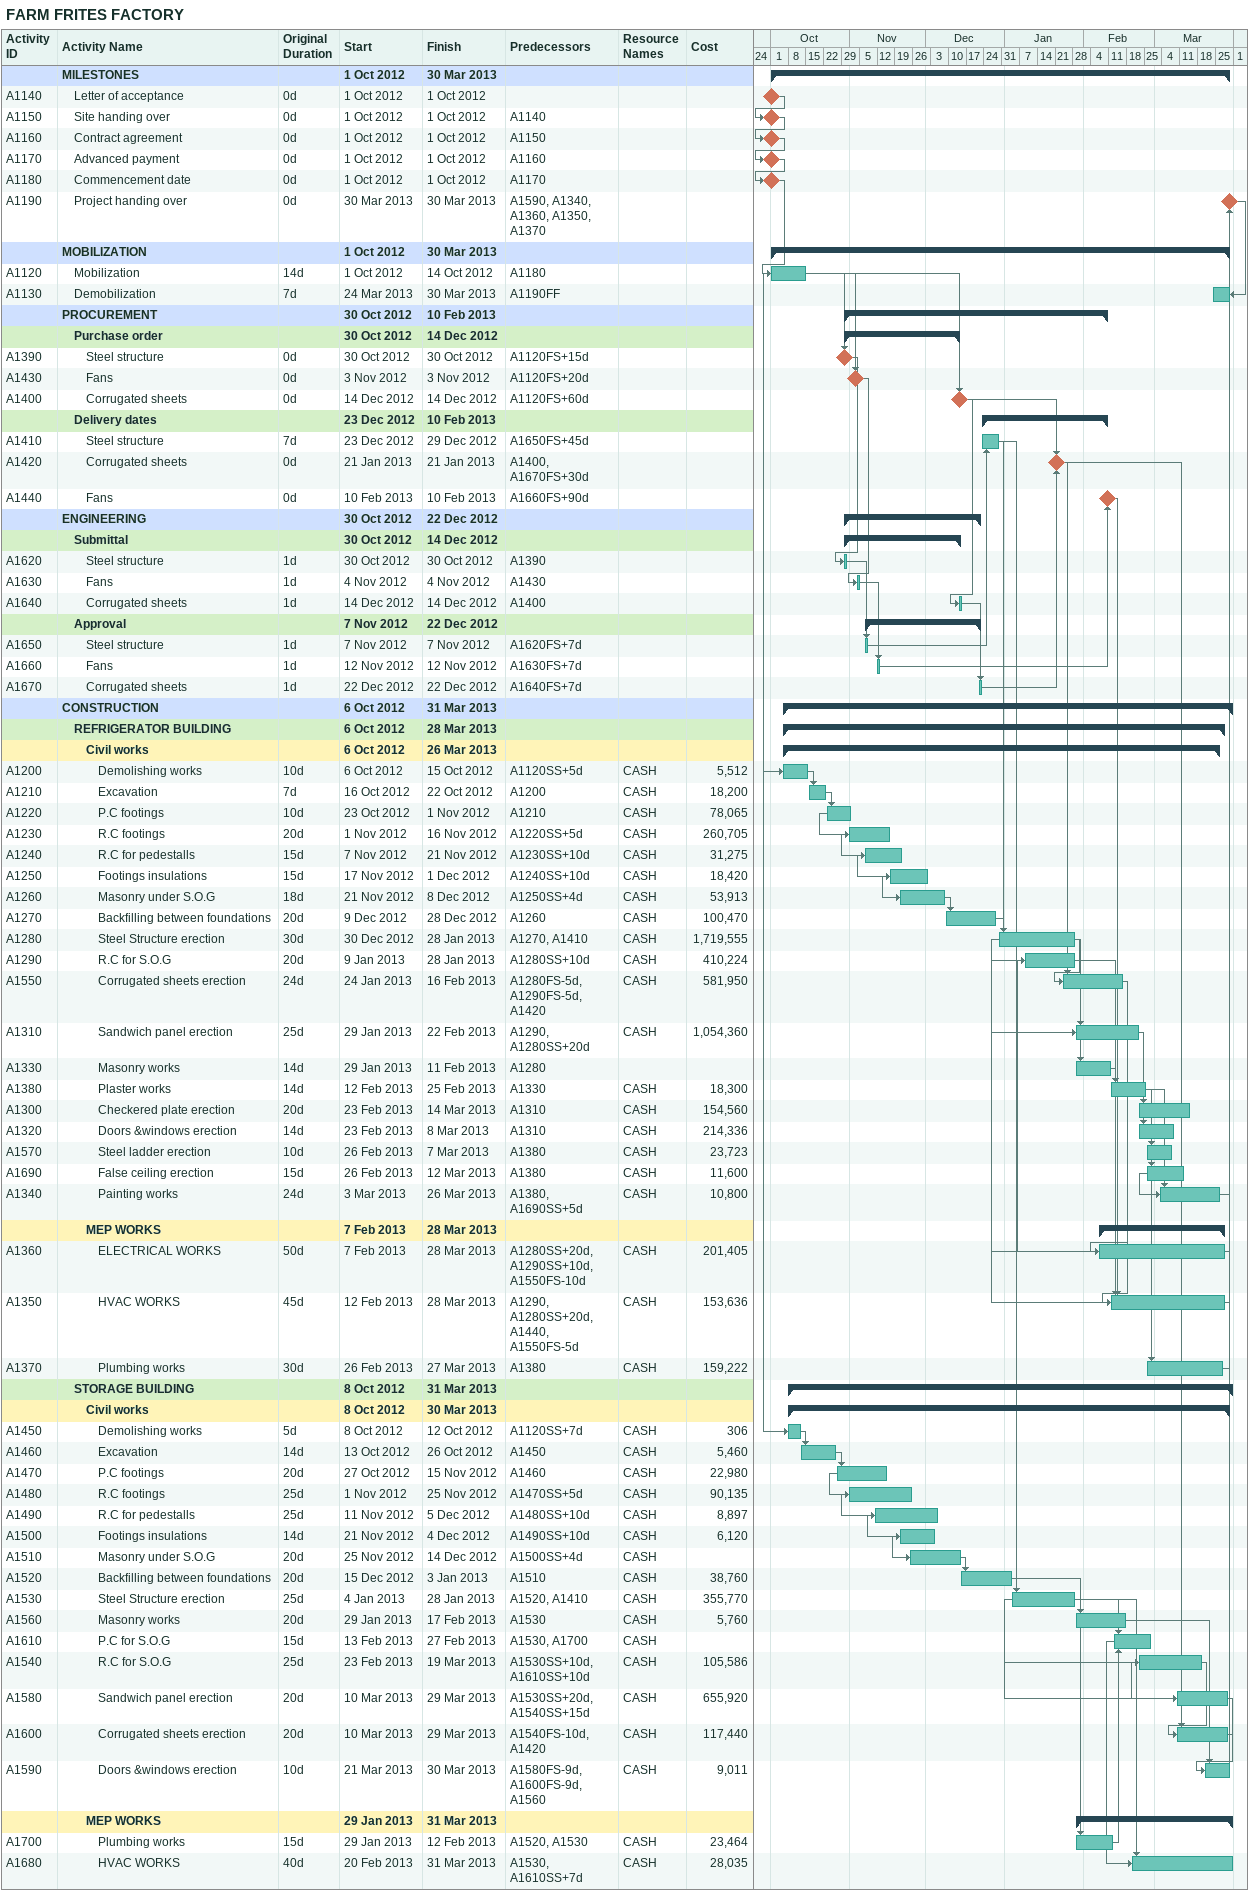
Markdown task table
FARM FRITES FACTORY

| ID | Level | Task | Original duration | Start | Finish | Predecessors | Resources | Cost |
|---|---|---|---|---|---|---|---|---|
|  | 1 | **MILESTONES** |  | 2012-10-01 | 2013-03-30 |  |  |  |
| A1140 | 2 | Letter of acceptance | 0d | 2012-10-01 | 2012-10-01 |  |  |  |
| A1150 | 2 | Site handing over | 0d | 2012-10-01 | 2012-10-01 | A1140 |  |  |
| A1160 | 2 | Contract agreement | 0d | 2012-10-01 | 2012-10-01 | A1150 |  |  |
| A1170 | 2 | Advanced payment | 0d | 2012-10-01 | 2012-10-01 | A1160 |  |  |
| A1180 | 2 | Commencement date | 0d | 2012-10-01 | 2012-10-01 | A1170 |  |  |
| A1190 | 2 | Project handing over | 0d | 2013-03-30 | 2013-03-30 | A1590, A1340, A1360, A1350, A1370 |  |  |
|  | 1 | **MOBILIZATION** |  | 2012-10-01 | 2013-03-30 |  |  |  |
| A1120 | 2 | Mobilization | 14d | 2012-10-01 | 2012-10-14 | A1180 |  |  |
| A1130 | 2 | Demobilization | 7d | 2013-03-24 | 2013-03-30 | A1190FF |  |  |
|  | 1 | **PROCUREMENT** |  | 2012-10-30 | 2013-02-10 |  |  |  |
|  | 2 | **Purchase order** |  | 2012-10-30 | 2012-12-14 |  |  |  |
| A1390 | 3 | Steel structure | 0d | 2012-10-30 | 2012-10-30 | A1120FS+15d |  |  |
| A1430 | 3 | Fans | 0d | 2012-11-03 | 2012-11-03 | A1120FS+20d |  |  |
| A1400 | 3 | Corrugated sheets | 0d | 2012-12-14 | 2012-12-14 | A1120FS+60d |  |  |
|  | 2 | **Delivery dates** |  | 2012-12-23 | 2013-02-10 |  |  |  |
| A1410 | 3 | Steel structure | 7d | 2012-12-23 | 2012-12-29 | A1650FS+45d |  |  |
| A1420 | 3 | Corrugated sheets | 0d | 2013-01-21 | 2013-01-21 | A1400, A1670FS+30d |  |  |
| A1440 | 3 | Fans | 0d | 2013-02-10 | 2013-02-10 | A1660FS+90d |  |  |
|  | 1 | **ENGINEERING** |  | 2012-10-30 | 2012-12-22 |  |  |  |
|  | 2 | **Submittal** |  | 2012-10-30 | 2012-12-14 |  |  |  |
| A1620 | 3 | Steel structure | 1d | 2012-10-30 | 2012-10-30 | A1390 |  |  |
| A1630 | 3 | Fans | 1d | 2012-11-04 | 2012-11-04 | A1430 |  |  |
| A1640 | 3 | Corrugated sheets | 1d | 2012-12-14 | 2012-12-14 | A1400 |  |  |
|  | 2 | **Approval** |  | 2012-11-07 | 2012-12-22 |  |  |  |
| A1650 | 3 | Steel structure | 1d | 2012-11-07 | 2012-11-07 | A1620FS+7d |  |  |
| A1660 | 3 | Fans | 1d | 2012-11-12 | 2012-11-12 | A1630FS+7d |  |  |
| A1670 | 3 | Corrugated sheets | 1d | 2012-12-22 | 2012-12-22 | A1640FS+7d |  |  |
|  | 1 | **CONSTRUCTION** |  | 2012-10-06 | 2013-03-31 |  |  |  |
|  | 2 | **REFRIGERATOR BUILDING** |  | 2012-10-06 | 2013-03-28 |  |  |  |
|  | 3 | **Civil works** |  | 2012-10-06 | 2013-03-26 |  |  |  |
| A1200 | 4 | Demolishing works | 10d | 2012-10-06 | 2012-10-15 | A1120SS+5d | CASH | 5512 |
| A1210 | 4 | Excavation | 7d | 2012-10-16 | 2012-10-22 | A1200 | CASH | 18200 |
| A1220 | 4 | P.C footings | 10d | 2012-10-23 | 2012-11-01 | A1210 | CASH | 78065 |
| A1230 | 4 | R.C footings | 20d | 2012-11-01 | 2012-11-16 | A1220SS+5d | CASH | 260705 |
| A1240 | 4 | R.C for pedestalls | 15d | 2012-11-07 | 2012-11-21 | A1230SS+10d | CASH | 31275 |
| A1250 | 4 | Footings insulations | 15d | 2012-11-17 | 2012-12-01 | A1240SS+10d | CASH | 18420 |
| A1260 | 4 | Masonry under S.O.G | 18d | 2012-11-21 | 2012-12-08 | A1250SS+4d | CASH | 53913 |
| A1270 | 4 | Backfilling between foundations | 20d | 2012-12-09 | 2012-12-28 | A1260 | CASH | 100470 |
| A1280 | 4 | Steel Structure erection | 30d | 2012-12-30 | 2013-01-28 | A1270, A1410 | CASH | 1719555 |
| A1290 | 4 | R.C for S.O.G | 20d | 2013-01-09 | 2013-01-28 | A1280SS+10d | CASH | 410224 |
| A1550 | 4 | Corrugated sheets erection | 24d | 2013-01-24 | 2013-02-16 | A1280FS-5d, A1290FS-5d, A1420 | CASH | 581950 |
| A1310 | 4 | Sandwich panel erection | 25d | 2013-01-29 | 2013-02-22 | A1290, A1280SS+20d | CASH | 1054360 |
| A1330 | 4 | Masonry works | 14d | 2013-01-29 | 2013-02-11 | A1280 |  |  |
| A1380 | 4 | Plaster works | 14d | 2013-02-12 | 2013-02-25 | A1330 | CASH | 18300 |
| A1300 | 4 | Checkered plate erection | 20d | 2013-02-23 | 2013-03-14 | A1310 | CASH | 154560 |
| A1320 | 4 | Doors &windows erection | 14d | 2013-02-23 | 2013-03-08 | A1310 | CASH | 214336 |
| A1570 | 4 | Steel ladder erection | 10d | 2013-02-26 | 2013-03-07 | A1380 | CASH | 23723 |
| A1690 | 4 | False ceiling erection | 15d | 2013-02-26 | 2013-03-12 | A1380 | CASH | 11600 |
| A1340 | 4 | Painting works | 24d | 2013-03-03 | 2013-03-26 | A1380, A1690SS+5d | CASH | 10800 |
|  | 3 | **MEP WORKS** |  | 2013-02-07 | 2013-03-28 |  |  |  |
| A1360 | 4 | ELECTRICAL WORKS | 50d | 2013-02-07 | 2013-03-28 | A1280SS+20d, A1290SS+10d, A1550FS-10d | CASH | 201405 |
| A1350 | 4 | HVAC WORKS | 45d | 2013-02-12 | 2013-03-28 | A1290, A1280SS+20d, A1440, A1550FS-5d | CASH | 153636 |
| A1370 | 4 | Plumbing works | 30d | 2013-02-26 | 2013-03-27 | A1380 | CASH | 159222 |
|  | 2 | **STORAGE BUILDING** |  | 2012-10-08 | 2013-03-31 |  |  |  |
|  | 3 | **Civil works** |  | 2012-10-08 | 2013-03-30 |  |  |  |
| A1450 | 4 | Demolishing works | 5d | 2012-10-08 | 2012-10-12 | A1120SS+7d | CASH | 306 |
| A1460 | 4 | Excavation | 14d | 2012-10-13 | 2012-10-26 | A1450 | CASH | 5460 |
| A1470 | 4 | P.C footings | 20d | 2012-10-27 | 2012-11-15 | A1460 | CASH | 22980 |
| A1480 | 4 | R.C footings | 25d | 2012-11-01 | 2012-11-25 | A1470SS+5d | CASH | 90135 |
| A1490 | 4 | R.C for pedestalls | 25d | 2012-11-11 | 2012-12-05 | A1480SS+10d | CASH | 8897 |
| A1500 | 4 | Footings insulations | 14d | 2012-11-21 | 2012-12-04 | A1490SS+10d | CASH | 6120 |
| A1510 | 4 | Masonry under S.O.G | 20d | 2012-11-25 | 2012-12-14 | A1500SS+4d | CASH |  |
| A1520 | 4 | Backfilling between foundations | 20d | 2012-12-15 | 2013-01-03 | A1510 | CASH | 38760 |
| A1530 | 4 | Steel Structure erection | 25d | 2013-01-04 | 2013-01-28 | A1520, A1410 | CASH | 355770 |
| A1560 | 4 | Masonry works | 20d | 2013-01-29 | 2013-02-17 | A1530 | CASH | 5760 |
| A1610 | 4 | P.C for S.O.G | 15d | 2013-02-13 | 2013-02-27 | A1530, A1700 | CASH |  |
| A1540 | 4 | R.C for S.O.G | 25d | 2013-02-23 | 2013-03-19 | A1530SS+10d, A1610SS+10d | CASH | 105586 |
| A1580 | 4 | Sandwich panel erection | 20d | 2013-03-10 | 2013-03-29 | A1530SS+20d, A1540SS+15d | CASH | 655920 |
| A1600 | 4 | Corrugated sheets erection | 20d | 2013-03-10 | 2013-03-29 | A1540FS-10d, A1420 | CASH | 117440 |
| A1590 | 4 | Doors &windows erection | 10d | 2013-03-21 | 2013-03-30 | A1580FS-9d, A1600FS-9d, A1560 | CASH | 9011 |
|  | 3 | **MEP WORKS** |  | 2013-01-29 | 2013-03-31 |  |  |  |
| A1700 | 4 | Plumbing works | 15d | 2013-01-29 | 2013-02-12 | A1520, A1530 | CASH | 23464 |
| A1680 | 4 | HVAC WORKS | 40d | 2013-02-20 | 2013-03-31 | A1530, A1610SS+7d | CASH | 28035 |
